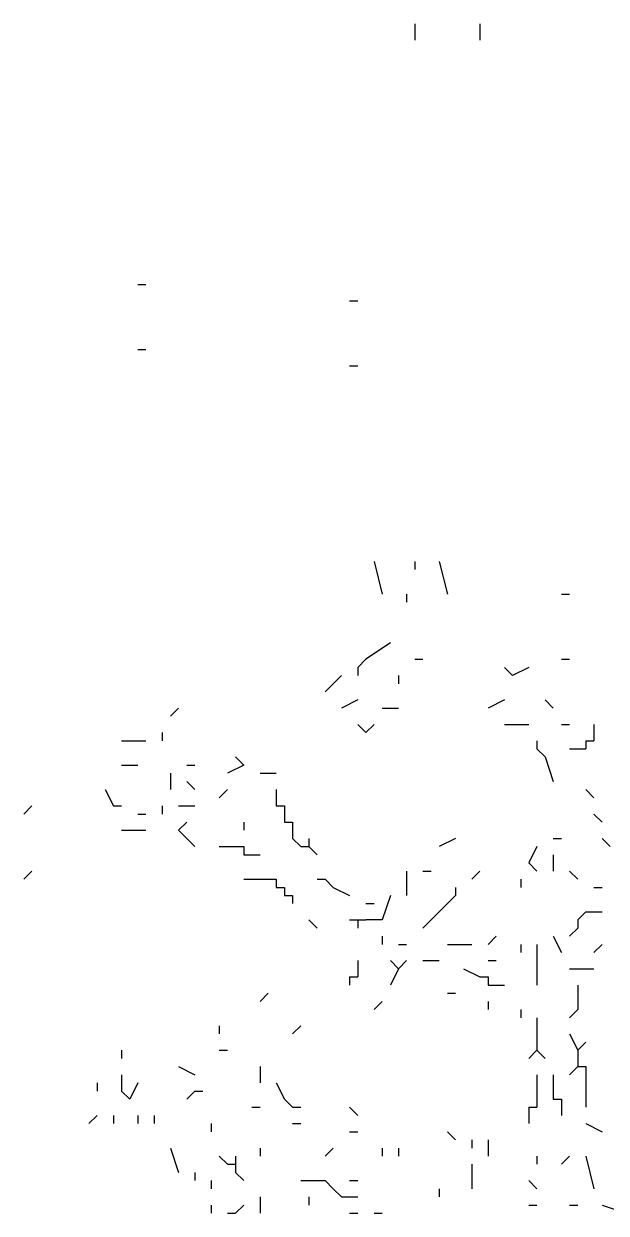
# Model space of a CAD drawing. Header units: inches. Extents: x 0 to 7.16, y 0 to 9.76.
# Drawn here: x 1.74 to 2.455, y 7.99 to 9.45 of the extents above; entities that cross this region are included whole.
import ezdxf

# ---------------------------------------------------------------- set-up
doc = ezdxf.new("R2010")
doc.units = ezdxf.units.IN
doc.header["$MEASUREMENT"] = 0

# ---------------------------------------------------------------- blocks, each defined once
blk = doc.blocks.new('drevoo')
at = {"linetype": 'Continuous'}
for points in [[(183.3702, -558.1601), (183.3702, -558.1801)], [(183.4502, -558.1601), (183.4502, -558.1801)], [(183.0302, -558.4801), (183.0402, -558.4801)], [(183.2902, -558.5001), (183.3002, -558.5001)], [(183.0302, -558.5601), (183.0402, -558.5601)], [(183.2902, -558.5801), (183.3002, -558.5801)], [(183.3202, -558.8201), (183.3302, -558.8601)], [(183.3702, -558.8201), (183.3702, -558.8301)], [(183.4002, -558.8201), (183.4102, -558.8601)], [(183.3602, -558.8601), (183.3602, -558.8701)], [(183.5502, -558.8601), (183.5602, -558.8601)], [(183.3402, -558.9201), (183.3102, -558.9401)], [(183.3102, -558.9401), (183.3002, -558.9501)], [(183.3702, -558.9401), (183.3802, -558.9401)], [(183.5502, -558.9401), (183.5602, -558.9401)], [(183.2802, -558.9601), (183.2602, -558.9801)], [(183.3002, -558.9501), (183.3002, -558.9601)], [(183.3502, -558.9601), (183.3502, -558.9701)], [(183.4802, -558.9501), (183.4902, -558.9601)], [(183.5102, -558.9501), (183.4902, -558.9601)], [(183.3002, -558.9901), (183.2802, -559.0001)], [(183.4802, -558.9901), (183.4602, -559.0001)], [(183.5302, -558.9901), (183.5402, -559.0001)], [(183.0802, -559.0001), (183.0702, -559.0101)], [(183.3302, -559.0001), (183.3502, -559.0001)], [(183.0602, -559.0301), (183.0602, -559.0401)], [(183.3202, -559.0201), (183.3102, -559.0301), (183.3002, -559.0201)], [(183.4802, -559.0201), (183.5102, -559.0201)], [(183.5502, -559.0201), (183.5602, -559.0201)], [(183.5902, -559.0201), (183.5902, -559.0301)], [(183.5902, -559.0301), (183.5902, -559.0401)], [(183.0102, -559.0401), (183.0402, -559.0401)], [(183.5202, -559.0401), (183.5202, -559.0501)], [(183.5802, -559.0401), (183.5802, -559.0501)], [(183.5802, -559.0401), (183.5902, -559.0401)], [(183.1502, -559.0601), (183.1602, -559.0701)], [(183.5202, -559.0501), (183.5302, -559.0601)], [(183.5302, -559.0601), (183.5402, -559.0901)], [(183.5602, -559.0501), (183.5702, -559.0501)], [(183.5702, -559.0501), (183.5802, -559.0501)], [(183.0102, -559.0701), (183.0302, -559.0701)], [(183.0902, -559.0701), (183.1002, -559.0701)], [(183.1602, -559.0701), (183.1402, -559.0801)], [(183.0702, -559.0801), (183.0702, -559.1001)], [(183.0902, -559.0901), (183.1002, -559.1001)], [(183.1802, -559.0801), (183.2002, -559.0801)], [(182.9902, -559.1001), (183.0002, -559.1201), (183.0102, -559.1201)], [(183.1402, -559.1001), (183.1302, -559.1101)], [(183.2002, -559.1001), (183.2002, -559.1101)], [(183.5802, -559.1001), (183.5902, -559.1101)], [(182.9002, -559.1201), (182.8902, -559.1301)], [(183.0602, -559.1201), (183.0602, -559.1301)], [(183.0802, -559.1201), (183.1002, -559.1201)], [(183.2002, -559.1101), (183.2002, -559.1201)], [(183.2002, -559.1201), (183.2102, -559.1201)], [(183.2102, -559.1201), (183.2102, -559.1301)], [(183.0302, -559.1301), (183.0402, -559.1301)], [(183.2102, -559.1301), (183.2102, -559.1401)], [(183.5902, -559.1301), (183.6002, -559.1401)], [(183.0102, -559.1501), (183.0402, -559.1501)], [(183.0902, -559.1401), (183.0802, -559.1501), (183.0902, -559.1601)], [(183.1602, -559.1401), (183.1602, -559.1501)], [(183.2102, -559.1401), (183.2202, -559.1401)], [(183.2202, -559.1401), (183.2202, -559.1501)], [(183.2202, -559.1501), (183.2202, -559.1601)], [(183.0902, -559.1601), (183.1002, -559.1701)], [(183.2202, -559.1601), (183.2302, -559.1701)], [(183.2402, -559.1601), (183.2402, -559.1701)], [(183.4202, -559.1601), (183.4002, -559.1701)], [(183.5402, -559.1601), (183.5502, -559.1601)], [(183.6002, -559.1601), (183.6102, -559.1701)], [(183.1302, -559.1701), (183.1502, -559.1701)], [(183.1502, -559.1701), (183.1602, -559.1701)], [(183.1602, -559.1701), (183.1602, -559.1801)], [(183.2302, -559.1701), (183.2402, -559.1701)], [(183.2402, -559.1701), (183.2502, -559.1801)], [(183.5202, -559.1701), (183.5102, -559.1901), (183.5202, -559.2001)], [(183.1602, -559.1801), (183.1702, -559.1801)], [(183.1702, -559.1801), (183.1802, -559.1801)], [(183.5402, -559.1801), (183.5402, -559.2001)], [(182.9002, -559.2001), (182.8902, -559.2101)], [(183.3602, -559.2001), (183.3602, -559.2301)], [(183.3802, -559.2001), (183.3902, -559.2001)], [(183.4502, -559.2001), (183.4402, -559.2101)], [(183.5602, -559.2001), (183.5702, -559.2101)], [(183.1602, -559.2101), (183.1902, -559.2101)], [(183.1902, -559.2101), (183.2002, -559.2101)], [(183.2002, -559.2101), (183.2002, -559.2201)], [(183.2002, -559.2201), (183.2102, -559.2201)], [(183.2102, -559.2201), (183.2102, -559.2301)], [(183.2502, -559.2101), (183.2602, -559.2101)], [(183.2602, -559.2101), (183.2702, -559.2201)], [(183.2702, -559.2201), (183.2902, -559.2301)], [(183.4202, -559.2201), (183.4202, -559.2301)], [(183.5002, -559.2101), (183.5002, -559.2201)], [(183.5902, -559.2201), (183.6002, -559.2201)], [(183.2102, -559.2301), (183.2202, -559.2301)], [(183.2202, -559.2301), (183.2202, -559.2401)], [(183.3402, -559.2301), (183.3302, -559.2601), (183.3102, -559.2601)], [(183.4202, -559.2301), (183.4102, -559.2401)], [(183.3102, -559.2401), (183.3202, -559.2401)], [(183.4102, -559.2401), (183.3902, -559.2601)], [(183.5802, -559.2501), (183.5702, -559.2601)], [(183.5802, -559.2501), (183.6002, -559.2501)], [(183.2402, -559.2601), (183.2502, -559.2701)], [(183.2902, -559.2601), (183.3002, -559.2601)], [(183.3002, -559.2601), (183.3002, -559.2701)], [(183.3002, -559.2601), (183.3102, -559.2601)], [(183.3902, -559.2601), (183.3802, -559.2701)], [(183.5702, -559.2601), (183.5702, -559.2701)], [(183.3302, -559.2801), (183.3302, -559.2901)], [(183.4702, -559.2801), (183.4602, -559.2901)], [(183.5402, -559.2801), (183.5502, -559.3001)], [(183.5702, -559.2701), (183.5602, -559.2801)], [(183.3502, -559.2901), (183.3602, -559.2901)], [(183.4102, -559.2901), (183.4402, -559.2901)], [(183.5002, -559.2901), (183.5002, -559.3001)], [(183.5202, -559.2901), (183.5202, -559.3401)], [(183.6002, -559.2901), (183.5902, -559.3001)], [(183.3002, -559.3101), (183.3002, -559.3201)], [(183.3402, -559.3101), (183.3502, -559.3201)], [(183.3602, -559.3101), (183.3502, -559.3201)], [(183.3802, -559.3101), (183.4002, -559.3101)], [(183.4602, -559.3101), (183.4702, -559.3101)], [(183.3002, -559.3201), (183.3002, -559.3301)], [(183.3502, -559.3201), (183.3402, -559.3401)], [(183.4302, -559.3201), (183.4502, -559.3301)], [(183.5602, -559.3201), (183.5902, -559.3201)], [(183.2902, -559.3301), (183.2902, -559.3401)], [(183.2902, -559.3301), (183.3002, -559.3301)], [(183.4502, -559.3301), (183.4602, -559.3301)], [(183.4602, -559.3301), (183.4602, -559.3401)], [(183.4602, -559.3401), (183.4702, -559.3401)], [(183.4702, -559.3401), (183.4802, -559.3401)], [(183.5702, -559.3401), (183.5702, -559.3701)], [(183.1902, -559.3501), (183.1802, -559.3601)], [(183.4102, -559.3501), (183.4202, -559.3501)], [(183.3302, -559.3601), (183.3202, -559.3701)], [(183.4602, -559.3601), (183.4602, -559.3701)], [(183.5002, -559.3701), (183.5002, -559.3801)], [(183.5202, -559.3801), (183.5202, -559.4201)], [(183.5702, -559.3701), (183.5602, -559.3801)], [(183.1302, -559.3901), (183.1302, -559.4001)], [(183.2302, -559.3901), (183.2202, -559.4001)], [(183.5602, -559.4001), (183.5702, -559.4201)], [(183.5802, -559.4101), (183.5702, -559.4201)], [(183.0102, -559.4201), (183.0102, -559.4301)], [(183.1302, -559.4201), (183.1402, -559.4201)], [(183.5202, -559.4201), (183.5102, -559.4301)], [(183.5202, -559.4201), (183.5302, -559.4301)], [(183.5702, -559.4201), (183.5702, -559.4301)], [(183.0802, -559.4401), (183.1002, -559.4501)], [(183.1802, -559.4401), (183.1802, -559.4601)], [(183.5702, -559.4401), (183.5602, -559.4501)], [(183.5702, -559.4301), (183.5702, -559.4401)], [(183.5702, -559.4401), (183.5802, -559.4401)], [(183.5802, -559.4401), (183.5802, -559.4501)], [(183.0102, -559.4501), (183.0102, -559.4701)], [(183.5202, -559.4501), (183.5202, -559.4801)], [(183.5402, -559.4501), (183.5402, -559.4701)], [(183.5802, -559.4501), (183.5802, -559.4901)], [(182.9802, -559.4601), (182.9802, -559.4701)], [(183.0102, -559.4701), (183.0202, -559.4801)], [(183.0302, -559.4601), (183.0202, -559.4801)], [(183.1002, -559.4701), (183.0902, -559.4801)], [(183.1002, -559.4701), (183.1102, -559.4701)], [(183.2002, -559.4601), (183.2102, -559.4801)], [(183.5402, -559.4701), (183.5402, -559.4801)], [(183.2102, -559.4801), (183.2202, -559.4901)], [(183.5202, -559.4801), (183.5202, -559.4901)], [(183.5402, -559.4801), (183.5502, -559.4801)], [(183.5502, -559.4801), (183.5502, -559.4901)], [(182.9802, -559.5001), (182.9702, -559.5101)], [(183.0002, -559.5001), (183.0002, -559.5101)], [(183.0302, -559.5001), (183.0302, -559.5101)], [(183.0502, -559.5001), (183.0502, -559.5101)], [(183.1702, -559.4901), (183.1802, -559.4901)], [(183.2202, -559.4901), (183.2302, -559.4901)], [(183.2902, -559.4901), (183.3002, -559.5001)], [(183.5102, -559.4901), (183.5102, -559.5001)], [(183.5102, -559.4901), (183.5202, -559.4901)], [(183.5102, -559.5001), (183.5102, -559.5101)], [(183.5502, -559.4901), (183.5502, -559.5001)], [(183.1202, -559.5101), (183.1202, -559.5201)], [(183.2202, -559.5101), (183.2302, -559.5101)], [(183.5802, -559.5101), (183.6002, -559.5201)], [(183.2902, -559.5201), (183.3002, -559.5201)], [(183.4102, -559.5201), (183.4202, -559.5301)], [(183.4402, -559.5301), (183.4402, -559.5401)], [(183.4602, -559.5301), (183.4602, -559.5501)], [(183.0702, -559.5401), (183.0802, -559.5701)], [(183.1802, -559.5401), (183.1802, -559.5501)], [(183.2702, -559.5401), (183.2602, -559.5501)], [(183.3302, -559.5401), (183.3302, -559.5501)], [(183.3502, -559.5401), (183.3502, -559.5501)], [(183.1302, -559.5501), (183.1402, -559.5601)], [(183.1502, -559.5501), (183.1502, -559.5601)], [(183.5202, -559.5501), (183.5202, -559.5601)], [(183.5602, -559.5501), (183.5502, -559.5601)], [(183.5802, -559.5501), (183.5902, -559.5901)], [(183.1002, -559.5701), (183.1002, -559.5801)], [(183.1402, -559.5601), (183.1502, -559.5601)], [(183.1502, -559.5601), (183.1502, -559.5701)], [(183.1502, -559.5701), (183.1602, -559.5801)], [(183.4402, -559.5601), (183.4402, -559.5901)], [(183.1202, -559.5801), (183.1202, -559.5901)], [(183.2302, -559.5801), (183.2602, -559.5801)], [(183.2602, -559.5801), (183.2702, -559.5901)], [(183.2902, -559.5801), (183.3002, -559.5801)], [(183.5102, -559.5801), (183.5202, -559.5901)], [(183.1802, -559.6001), (183.1802, -559.6201)], [(183.2402, -559.6001), (183.2402, -559.6101)], [(183.2702, -559.5901), (183.2802, -559.6001)], [(183.2802, -559.6001), (183.3002, -559.6001)], [(183.4002, -559.5901), (183.4002, -559.6001)], [(183.1202, -559.6101), (183.1202, -559.6201)], [(183.1602, -559.6101), (183.1502, -559.6201)], [(183.5102, -559.6101), (183.5202, -559.6101)], [(183.5602, -559.6101), (183.5702, -559.6101)], [(183.6002, -559.6101), (183.6302, -559.6201)], [(183.1402, -559.6201), (183.1502, -559.6201)], [(183.2902, -559.6201), (183.3002, -559.6201)], [(183.3202, -559.6201), (183.3302, -559.6201)]]:
    blk.add_lwpolyline(points, dxfattribs=at)
blk = doc.blocks.new('A$C347C32FF')
at = {"color": 1, "linetype": 'Continuous'}
blk.add_blockref('drevoo', (-181.1502, 567.6101), dxfattribs=at)

msp = doc.modelspace()

# ---------------------------------------------------------------- block references
msp.add_blockref('A$C347C32FF', (0, 0))

doc.saveas('drawing.dxf')
